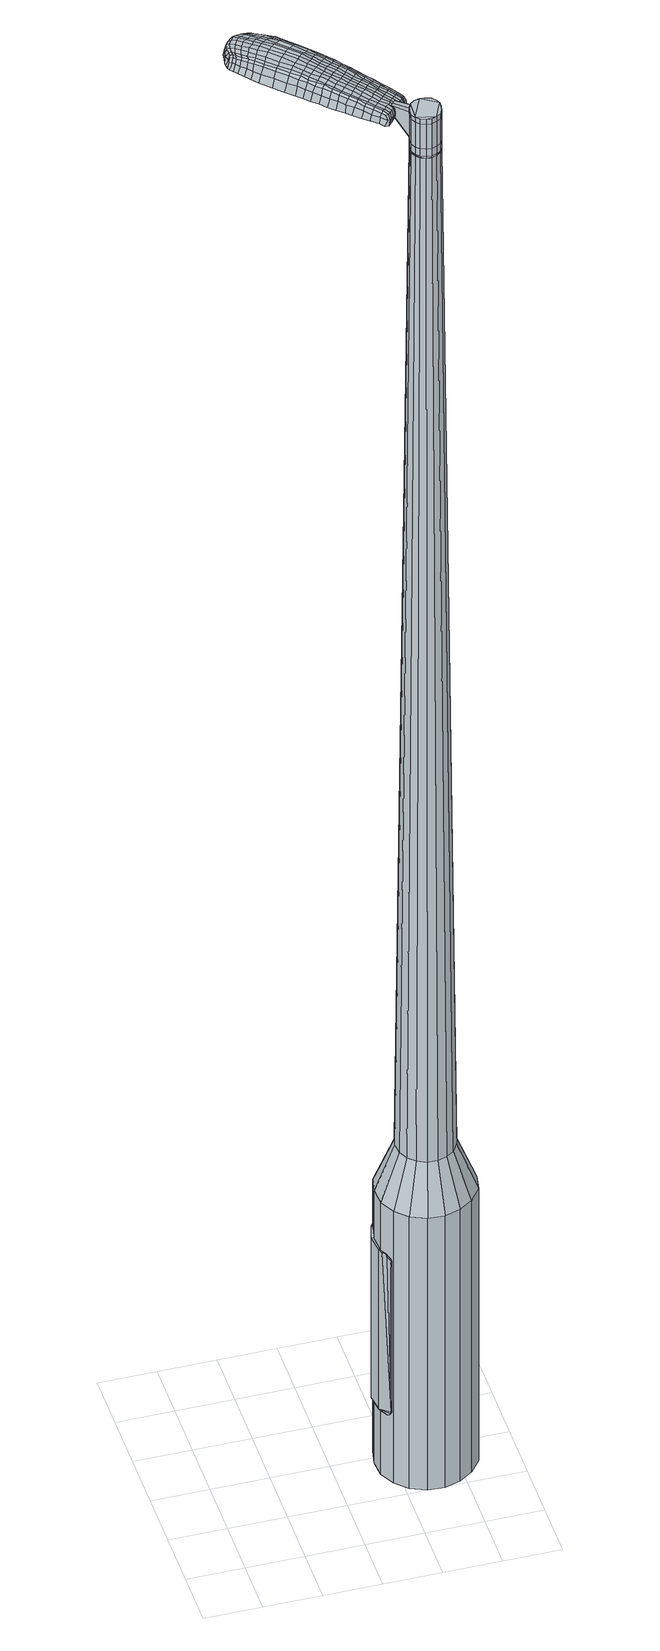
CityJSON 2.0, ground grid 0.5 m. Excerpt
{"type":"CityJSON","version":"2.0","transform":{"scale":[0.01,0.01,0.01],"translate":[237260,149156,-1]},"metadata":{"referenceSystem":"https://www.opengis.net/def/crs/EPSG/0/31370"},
"CityObjects":{
"object1":{"type":"GenericCityObject","attributes":{"cluster":1003,"mean_distance_to_centroid":0.144,"new_centroid_x":237261.79,"new_centroid_y":149156.91,"mean_distance_to_camera":6.18,"H1":24.82,"H2":17.06,"Z_final":111.97,"cluster2":-1,"proj_x":237265.51,"proj_y":149153.1,"id_line":66867,"bearing_l":225.71,"distance":5.32,"orientation":"right","G_obj":135.71},"geometry":[{"type":"MultiSurface","lod":"2","boundaries":[[[0,1,2,3]],[[1,4,5,2]],[[4,6,7,5]],[[6,8,9,7]],[[8,10,11,9]],[[10,12,13,11]],[[12,14,15,13]],[[14,16,17,15]],[[16,18,19,17]],[[18,20,21,19]],[[20,22,23,21]],[[22,24,25,23]],[[24,26,27,25]],[[26,28,29,27]],[[28,30,31,29]],[[30,32,33,31]],[[32,34,35,33]],[[34,0,3,35]],[[36,37,38,39]],[[38,40,41,42]],[[41,43,42]],[[42,44,45,46]],[[45,47,46]],[[46,48,49,50]],[[49,51,50]],[[42,46,50,38]],[[50,52,39,38]],[[53,36,39]],[[2,5,7,35]],[[7,9,11,15]],[[11,13,15]],[[15,17,19,23]],[[19,21,23]],[[23,25,27,31]],[[27,29,31]],[[15,23,31,7]],[[31,33,35,7]],[[3,2,35]],[[1,0,54,55]],[[0,34,56,54]],[[34,32,57,56]],[[32,30,58,57]],[[30,28,59,58]],[[28,26,60,59]],[[26,24,61,60]],[[24,22,62,61]],[[22,20,63,62]],[[20,18,64,63]],[[18,16,65,64]],[[16,14,66,65]],[[14,12,67,66]],[[12,10,68,67]],[[10,8,69,68]],[[8,6,70,69]],[[6,4,71,70]],[[4,1,55,71]],[[55,54,72,73]],[[54,56,74,72]],[[56,57,75,74]],[[57,58,76,75]],[[58,59,77,76]],[[59,60,78,77]],[[60,61,79,78]],[[61,62,80,79]],[[62,63,81,80]],[[63,64,82,81]],[[64,65,83,82]],[[65,66,84,83]],[[66,67,85,84]],[[67,68,86,85]],[[68,69,87,86]],[[69,70,88,87]],[[70,71,89,88]],[[71,55,73,89]],[[90,91,92,93]],[[74,94,91,90]],[[75,95,94,74]],[[96,97,95,75]],[[98,99,97,96]],[[100,101,99,98]],[[79,102,101,100]],[[103,104,102,79]],[[81,105,104,103]],[[106,107,105,81]],[[108,109,107,106]],[[84,110,109,108]],[[111,112,110,84]],[[113,114,112,111]],[[115,116,114,113]],[[117,118,116,115]],[[89,119,118,117]],[[93,92,119,89]],[[120,121,122,123]],[[124,120,123,125]],[[126,124,125,127]],[[128,126,127,129]],[[130,128,129,131]],[[132,130,131,133]],[[134,132,133,135]],[[136,134,135,137]],[[138,136,137,139]],[[140,138,139,141]],[[142,140,141,143]],[[144,142,143,145]],[[146,144,145,147]],[[148,146,147,149]],[[150,148,149,151]],[[152,150,151,153]],[[73,72,90,93]],[[72,74,90]],[[76,96,75]],[[76,77,98,96]],[[77,78,100,98]],[[78,79,100]],[[80,103,79]],[[80,81,103]],[[82,106,81]],[[82,83,108,106]],[[83,84,108]],[[85,111,84]],[[85,86,113,111]],[[86,87,115,113]],[[87,88,117,115]],[[88,89,117]],[[73,93,89]],[[154,155,92,91]],[[155,119,92]],[[156,118,119]],[[156,157,116,118]],[[157,158,114,116]],[[158,159,112,114]],[[159,110,112]],[[160,109,110]],[[160,161,107,109]],[[161,105,107]],[[162,104,105]],[[162,102,104]],[[163,101,102]],[[163,164,99,101]],[[164,165,97,99]],[[165,95,97]],[[154,91,94]],[[39,52,152,166]],[[155,154,167,153]],[[53,39,166,121]],[[154,94,122,167]],[[36,53,121,120]],[[94,95,123,122]],[[37,36,120,124]],[[95,165,125,123]],[[38,37,124,126]],[[165,164,127,125]],[[40,38,126,128]],[[164,163,129,127]],[[41,40,128,130]],[[163,102,131,129]],[[43,41,130,132]],[[102,162,133,131]],[[42,43,132,134]],[[162,105,135,133]],[[44,42,134,136]],[[105,161,137,135]],[[45,44,136,138]],[[161,160,139,137]],[[47,45,138,140]],[[160,110,141,139]],[[46,47,140,142]],[[110,159,143,141]],[[48,46,142,144]],[[159,158,145,143]],[[49,48,144,146]],[[158,157,147,145]],[[51,49,146,148]],[[157,156,149,147]],[[50,51,148,150]],[[156,119,151,149]],[[52,50,150,152]],[[119,155,153,151]],[[152,153,168,169]],[[153,167,170,168]],[[167,122,171,170]],[[122,121,172,171]],[[121,166,173,172]],[[166,152,169,173]],[[174,175,176,177]],[[178,174,177,179]],[[174,178,180,181]],[[175,174,181,182]],[[183,184,185,186]],[[187,183,186,188]],[[183,187,189,190]],[[184,183,190,191]],[[192,193,194,195]],[[196,192,195,197]],[[192,196,198,199]],[[193,192,199,200]],[[201,202,203,204]],[[205,201,204,206]],[[201,205,207,208]],[[202,201,208,209]],[[210,211,212,213]],[[214,210,213,215]],[[210,214,216,217]],[[211,210,217,218]],[[219,220,221,222]],[[223,219,222,224]],[[219,223,225,226]],[[220,219,226,227]],[[228,229,230,231]],[[220,228,231,221]],[[228,220,227,232]],[[229,228,232,233]],[[234,235,236,237]],[[229,234,237,230]],[[234,229,233,238]],[[235,234,238,239]],[[240,178,179,241]],[[235,240,241,236]],[[240,235,239,242]],[[178,240,242,180]],[[243,244,245,246]],[[247,243,246,248]],[[243,247,249,250]],[[244,243,250,251]],[[252,253,254,255]],[[244,252,255,245]],[[252,244,251,256]],[[253,252,256,257]],[[258,259,260,261]],[[253,258,261,254]],[[258,253,257,262]],[[259,258,262,263]],[[264,265,266,267]],[[259,264,267,260]],[[264,259,263,268]],[[265,264,268,269]],[[270,175,182,271]],[[265,270,271,266]],[[270,265,269,272]],[[175,270,272,176]],[[273,274,275,276]],[[277,273,276,278]],[[273,277,279,280]],[[274,273,280,281]],[[282,283,284,285]],[[274,282,285,275]],[[282,274,281,286]],[[283,282,286,287]],[[288,289,290,291]],[[283,288,291,284]],[[288,283,287,292]],[[289,288,292,293]],[[294,187,188,295]],[[289,294,295,290]],[[294,289,293,296]],[[187,294,296,189]],[[297,298,299,300]],[[301,297,300,302]],[[297,301,303,304]],[[298,297,304,305]],[[306,307,308,309]],[[298,306,309,299]],[[306,298,305,310]],[[307,306,310,311]],[[312,313,314,315]],[[307,312,315,308]],[[312,307,311,316]],[[313,312,316,317]],[[318,319,320,321]],[[313,318,321,314]],[[318,313,317,322]],[[319,318,322,323]],[[324,184,191,325]],[[319,324,325,320]],[[324,319,323,326]],[[184,324,326,185]],[[327,213,212,328]],[[329,327,328,330]],[[327,329,331,332]],[[213,327,332,215]],[[333,329,330,334]],[[335,333,334,336]],[[333,335,337,338]],[[329,333,338,331]],[[339,335,336,340]],[[341,339,340,342]],[[339,341,343,344]],[[335,339,344,337]],[[345,341,342,346]],[[347,345,346,348]],[[345,347,349,350]],[[341,345,350,343]],[[351,347,348,352]],[[202,351,352,203]],[[351,202,209,353]],[[347,351,353,349]],[[354,355,200,199]],[[356,354,199,198]],[[354,356,357,358]],[[355,354,358,359]],[[360,361,359,358]],[[362,360,358,357]],[[360,362,363,364]],[[361,360,364,365]],[[366,367,365,364]],[[368,366,364,363]],[[366,368,369,370]],[[367,366,370,371]],[[372,373,371,370]],[[374,372,370,369]],[[372,374,207,205]],[[373,372,205,206]],[[375,376,377,378]],[[277,375,378,279]],[[375,277,278,379]],[[376,375,379,380]],[[381,196,197,382]],[[376,381,382,377]],[[381,376,380,383]],[[196,381,383,198]],[[384,385,386,387]],[[223,384,387,225]],[[384,223,224,388]],[[385,384,388,389]],[[390,391,392,393]],[[385,390,393,386]],[[390,385,389,394]],[[391,390,394,395]],[[396,193,200,397]],[[391,396,397,392]],[[396,391,395,398]],[[193,396,398,194]],[[399,400,401,402]],[[181,399,402,182]],[[399,181,180,403]],[[400,399,403,404]],[[405,406,407,408]],[[400,405,408,401]],[[405,400,404,409]],[[406,405,409,410]],[[411,204,203,412]],[[406,411,412,407]],[[411,406,410,413]],[[204,411,413,206]],[[414,415,416,417]],[[186,414,417,188]],[[414,186,185,418]],[[415,414,418,419]],[[420,208,207,421]],[[415,420,421,416]],[[420,415,419,422]],[[208,420,422,209]],[[423,424,425,426]],[[301,423,426,303]],[[423,301,302,427]],[[424,423,427,428]],[[429,214,215,430]],[[424,429,430,425]],[[429,424,428,431]],[[214,429,431,216]],[[432,433,434,435]],[[247,432,435,249]],[[432,247,248,436]],[[433,432,436,437]],[[438,439,440,441]],[[433,438,441,434]],[[438,433,437,442]],[[439,438,442,443]],[[444,211,218,445]],[[439,444,445,440]],[[444,439,443,446]],[[211,444,446,212]],[[447,448,437,436]],[[246,447,436,248]],[[447,246,245,449]],[[448,447,449,450]],[[451,452,443,442]],[[448,451,442,437]],[[451,448,450,453]],[[452,451,453,454]],[[455,328,212,446]],[[452,455,446,443]],[[455,452,454,456]],[[328,455,456,330]],[[457,458,459,460]],[[304,457,460,305]],[[457,304,303,426]],[[458,457,426,425]],[[461,332,331,462]],[[458,461,462,459]],[[461,458,425,430]],[[332,461,430,215]],[[463,464,450,449]],[[255,463,449,245]],[[463,255,254,465]],[[464,463,465,466]],[[467,468,454,453]],[[464,467,453,450]],[[467,464,466,469]],[[468,467,469,470]],[[471,334,330,456]],[[468,471,456,454]],[[471,468,470,472]],[[334,471,472,336]],[[473,474,475,476]],[[310,473,476,311]],[[473,310,305,460]],[[474,473,460,459]],[[477,338,337,478]],[[474,477,478,475]],[[477,474,459,462]],[[338,477,462,331]],[[479,480,466,465]],[[261,479,465,254]],[[479,261,260,481]],[[480,479,481,482]],[[483,484,470,469]],[[480,483,469,466]],[[483,480,482,485]],[[484,483,485,486]],[[487,340,336,472]],[[484,487,472,470]],[[487,484,486,488]],[[340,487,488,342]],[[489,490,491,492]],[[316,489,492,317]],[[489,316,311,476]],[[490,489,476,475]],[[493,344,343,494]],[[490,493,494,491]],[[493,490,475,478]],[[344,493,478,337]],[[495,496,482,481]],[[267,495,481,260]],[[495,267,266,497]],[[496,495,497,498]],[[499,500,486,485]],[[496,499,485,482]],[[499,496,498,501]],[[500,499,501,502]],[[503,346,342,488]],[[500,503,488,486]],[[503,500,502,504]],[[346,503,504,348]],[[505,506,507,508]],[[322,505,508,323]],[[505,322,317,492]],[[506,505,492,491]],[[509,350,349,510]],[[506,509,510,507]],[[509,506,491,494]],[[350,509,494,343]],[[511,512,498,497]],[[271,511,497,266]],[[511,271,182,402]],[[512,511,402,401]],[[513,514,502,501]],[[512,513,501,498]],[[513,512,401,408]],[[514,513,408,407]],[[515,352,348,504]],[[514,515,504,502]],[[515,514,407,412]],[[352,515,412,203]],[[516,517,419,418]],[[326,516,418,185]],[[516,326,323,508]],[[517,516,508,507]],[[518,353,209,422]],[[517,518,422,419]],[[518,517,507,510]],[[353,518,510,349]],[[519,520,380,379]],[[276,519,379,278]],[[519,276,275,521]],[[520,519,521,522]],[[523,356,198,383]],[[520,523,383,380]],[[523,520,522,524]],[[356,523,524,357]],[[525,526,527,528]],[[226,525,528,227]],[[525,226,225,387]],[[526,525,387,386]],[[529,530,531,532]],[[526,529,532,527]],[[529,526,386,393]],[[530,529,393,392]],[[533,355,359,534]],[[530,533,534,531]],[[533,530,392,397]],[[355,533,397,200]],[[535,536,522,521]],[[285,535,521,275]],[[535,285,284,537]],[[536,535,537,538]],[[539,362,357,524]],[[536,539,524,522]],[[539,536,538,540]],[[362,539,540,363]],[[541,542,543,544]],[[232,541,544,233]],[[541,232,227,528]],[[542,541,528,527]],[[545,546,547,548]],[[542,545,548,543]],[[545,542,527,532]],[[546,545,532,531]],[[549,361,365,550]],[[546,549,550,547]],[[549,546,531,534]],[[361,549,534,359]],[[551,552,538,537]],[[291,551,537,284]],[[551,291,290,553]],[[552,551,553,554]],[[555,368,363,540]],[[552,555,540,538]],[[555,552,554,556]],[[368,555,556,369]],[[557,558,559,560]],[[238,557,560,239]],[[557,238,233,544]],[[558,557,544,543]],[[561,562,563,564]],[[558,561,564,559]],[[561,558,543,548]],[[562,561,548,547]],[[565,367,371,566]],[[562,565,566,563]],[[565,562,547,550]],[[367,565,550,365]],[[567,568,554,553]],[[295,567,553,290]],[[567,295,188,417]],[[568,567,417,416]],[[569,374,369,556]],[[568,569,556,554]],[[569,568,416,421]],[[374,569,421,207]],[[570,571,404,403]],[[242,570,403,180]],[[570,242,239,560]],[[571,570,560,559]],[[572,573,410,409]],[[571,572,409,404]],[[572,571,559,564]],[[573,572,564,563]],[[574,373,206,413]],[[573,574,413,410]],[[574,573,563,566]],[[373,574,566,371]],[[575,576,577,578]],[[578,577,579,580]],[[581,579,577,582]],[[582,577,576,583]],[[584,585,586,587]],[[587,586,588,589]],[[590,588,586,591]],[[591,586,585,592]],[[593,594,595,596]],[[596,595,597,598]],[[599,597,595,600]],[[600,595,594,601]],[[602,603,604,605]],[[605,604,606,607]],[[608,606,604,609]],[[609,604,603,610]],[[611,612,613,614]],[[614,613,615,616]],[[617,615,613,618]],[[618,613,612,619]],[[620,621,622,623]],[[623,622,624,625]],[[626,624,622,627]],[[627,622,621,628]],[[629,630,631,632]],[[632,631,621,620]],[[628,621,631,633]],[[633,631,630,634]],[[635,636,637,638]],[[638,637,630,629]],[[634,630,637,639]],[[639,637,636,640]],[[580,579,641,642]],[[642,641,636,635]],[[640,636,641,643]],[[643,641,579,581]],[[644,645,646,647]],[[647,646,648,649]],[[650,648,646,651]],[[651,646,645,652]],[[653,654,655,656]],[[656,655,645,644]],[[652,645,655,657]],[[657,655,654,658]],[[659,660,661,662]],[[662,661,654,653]],[[658,654,661,663]],[[663,661,660,664]],[[665,666,667,668]],[[668,667,660,659]],[[664,660,667,669]],[[669,667,666,670]],[[583,576,671,672]],[[672,671,666,665]],[[670,666,671,673]],[[673,671,576,575]],[[674,675,676,677]],[[677,676,678,679]],[[680,678,676,681]],[[681,676,675,682]],[[683,684,685,686]],[[686,685,675,674]],[[682,675,685,687]],[[687,685,684,688]],[[689,690,691,692]],[[692,691,684,683]],[[688,684,691,693]],[[693,691,690,694]],[[589,588,695,696]],[[696,695,690,689]],[[694,690,695,697]],[[697,695,588,590]],[[698,699,700,701]],[[701,700,702,703]],[[704,702,700,705]],[[705,700,699,706]],[[707,708,709,710]],[[710,709,699,698]],[[706,699,709,711]],[[711,709,708,712]],[[713,714,715,716]],[[716,715,708,707]],[[712,708,715,717]],[[717,715,714,718]],[[719,720,721,722]],[[722,721,714,713]],[[718,714,721,723]],[[723,721,720,724]],[[592,585,725,726]],[[726,725,720,719]],[[724,720,725,727]],[[727,725,585,584]],[[611,614,728,729]],[[729,728,730,731]],[[732,730,728,733]],[[733,728,614,616]],[[731,730,734,735]],[[735,734,736,737]],[[738,736,734,739]],[[739,734,730,732]],[[737,736,740,741]],[[741,740,742,743]],[[744,742,740,745]],[[745,740,736,738]],[[743,742,746,747]],[[747,746,748,749]],[[750,748,746,751]],[[751,746,742,744]],[[749,748,752,753]],[[753,752,603,602]],[[610,603,752,754]],[[754,752,748,750]],[[601,755,756,600]],[[600,756,757,599]],[[758,757,756,759]],[[759,756,755,760]],[[760,761,762,759]],[[759,762,763,758]],[[764,763,762,765]],[[765,762,761,766]],[[766,767,768,765]],[[765,768,769,764]],[[770,769,768,771]],[[771,768,767,772]],[[772,773,774,771]],[[771,774,775,770]],[[608,775,774,606]],[[606,774,773,607]],[[776,777,778,779]],[[779,778,678,680]],[[679,678,778,780]],[[780,778,777,781]],[[598,597,782,783]],[[783,782,777,776]],[[781,777,782,784]],[[784,782,597,599]],[[785,786,787,788]],[[788,787,624,626]],[[625,624,787,789]],[[789,787,786,790]],[[791,792,793,794]],[[794,793,786,785]],[[790,786,793,795]],[[795,793,792,796]],[[601,594,797,798]],[[798,797,792,791]],[[796,792,797,799]],[[799,797,594,593]],[[800,801,802,803]],[[803,802,582,583]],[[581,582,802,804]],[[804,802,801,805]],[[806,807,808,809]],[[809,808,801,800]],[[805,801,808,810]],[[810,808,807,811]],[[602,605,812,813]],[[813,812,807,806]],[[811,807,812,814]],[[814,812,605,607]],[[815,816,817,818]],[[818,817,587,589]],[[584,587,817,819]],[[819,817,816,820]],[[608,609,821,822]],[[822,821,816,815]],[[820,816,821,823]],[[823,821,609,610]],[[824,825,826,827]],[[827,826,702,704]],[[703,702,826,828]],[[828,826,825,829]],[[616,615,830,831]],[[831,830,825,824]],[[829,825,830,832]],[[832,830,615,617]],[[833,834,835]],[[835,834,648,650]],[[649,648,834,836]],[[834,833,836]],[[837,838,839,840]],[[840,839,833,835]],[[836,833,839,841]],[[841,839,838,842]],[[619,612,843,844]],[[844,843,838,837]],[[842,838,843,845]],[[845,843,612,611]],[[836,846,647,649]],[[644,647,846,847]],[[842,848,849,841]],[[841,849,846,836]],[[847,846,849,850]],[[850,849,848,851]],[[611,729,169,845]],[[845,169,848,842]],[[851,848,169,852]],[[852,169,729,731]],[[853,854,855,856]],[[856,855,705,706]],[[704,705,855,827]],[[827,855,854,824]],[[732,733,857,858]],[[858,857,854,853]],[[824,854,857,831]],[[831,857,733,616]],[[859,860,847]],[[847,860,656,644]],[[653,656,860,861]],[[861,860,859,862]],[[851,863,864,850]],[[850,864,859,847]],[[862,859,864,865]],[[865,864,863,866]],[[731,735,867,852]],[[852,867,863,851]],[[866,863,867,868]],[[868,867,735,737]],[[869,870,871,872]],[[872,871,711,712]],[[706,711,871,856]],[[856,871,870,853]],[[738,739,873,874]],[[874,873,870,869]],[[853,870,873,858]],[[858,873,739,732]],[[862,875,876,861]],[[861,876,662,653]],[[659,662,876,877]],[[877,876,875,878]],[[866,879,880,865]],[[865,880,875,862]],[[878,875,880,881]],[[881,880,879,882]],[[737,741,883,868]],[[868,883,879,866]],[[882,879,883,884]],[[884,883,741,743]],[[885,886,887,888]],[[888,887,717,718]],[[712,717,887,872]],[[872,887,886,869]],[[744,745,889,890]],[[890,889,886,885]],[[869,886,889,874]],[[874,889,745,738]],[[878,891,892,877]],[[877,892,668,659]],[[665,668,892,893]],[[893,892,891,894]],[[882,895,896,881]],[[881,896,891,878]],[[894,891,896,897]],[[897,896,895,898]],[[743,747,899,884]],[[884,899,895,882]],[[898,895,899,900]],[[900,899,747,749]],[[901,902,903,904]],[[904,903,723,724]],[[718,723,903,888]],[[888,903,902,885]],[[750,751,905,906]],[[906,905,902,901]],[[885,902,905,890]],[[890,905,751,744]],[[894,907,908,893]],[[893,908,672,665]],[[583,672,908,803]],[[803,908,907,800]],[[898,909,910,897]],[[897,910,907,894]],[[800,907,910,809]],[[809,910,909,806]],[[749,753,911,900]],[[900,911,909,898]],[[806,909,911,813]],[[813,911,753,602]],[[820,912,913,819]],[[819,913,727,584]],[[724,727,913,904]],[[904,913,912,901]],[[610,754,914,823]],[[823,914,912,820]],[[901,912,914,906]],[[906,914,754,750]],[[781,915,916,780]],[[780,916,677,679]],[[674,677,916,917]],[[917,916,915,918]],[[599,757,919,784]],[[784,919,915,781]],[[918,915,919,920]],[[920,919,757,758]],[[921,922,923,924]],[[924,923,627,628]],[[626,627,923,788]],[[788,923,922,785]],[[925,926,927,928]],[[928,927,922,921]],[[785,922,927,794]],[[794,927,926,791]],[[760,755,929,930]],[[930,929,926,925]],[[791,926,929,798]],[[798,929,755,601]],[[918,931,932,917]],[[917,932,686,674]],[[683,686,932,933]],[[933,932,931,934]],[[758,763,935,920]],[[920,935,931,918]],[[934,931,935,936]],[[936,935,763,764]],[[937,938,939,940]],[[940,939,633,634]],[[628,633,939,924]],[[924,939,938,921]],[[941,942,943,944]],[[944,943,938,937]],[[921,938,943,928]],[[928,943,942,925]],[[766,761,945,946]],[[946,945,942,941]],[[925,942,945,930]],[[930,945,761,760]],[[934,947,948,933]],[[933,948,692,683]],[[689,692,948,949]],[[949,948,947,950]],[[764,769,951,936]],[[936,951,947,934]],[[950,947,951,952]],[[952,951,769,770]],[[953,954,955,956]],[[956,955,639,640]],[[634,639,955,940]],[[940,955,954,937]],[[957,958,959,960]],[[960,959,954,953]],[[937,954,959,944]],[[944,959,958,941]],[[772,767,961,962]],[[962,961,958,957]],[[941,958,961,946]],[[946,961,767,766]],[[950,963,964,949]],[[949,964,696,689]],[[589,696,964,818]],[[818,964,963,815]],[[770,775,965,952]],[[952,965,963,950]],[[815,963,965,822]],[[822,965,775,608]],[[805,966,967,804]],[[804,967,643,581]],[[640,643,967,956]],[[956,967,966,953]],[[811,968,969,810]],[[810,969,966,805]],[[953,966,969,960]],[[960,969,968,957]],[[607,773,970,814]],[[814,970,968,811]],[[957,968,970,962]],[[962,970,773,772]],[[575,578,177,176]],[[578,580,179,177]],[[590,591,190,189]],[[591,592,191,190]],[[593,596,195,194]],[[596,598,197,195]],[[617,618,217,216]],[[618,619,218,217]],[[620,623,222,221]],[[623,625,224,222]],[[629,632,231,230]],[[632,620,221,231]],[[635,638,237,236]],[[638,629,230,237]],[[580,642,241,179]],[[642,635,236,241]],[[650,651,250,249]],[[651,652,251,250]],[[652,657,256,251]],[[657,658,257,256]],[[658,663,262,257]],[[663,664,263,262]],[[664,669,268,263]],[[669,670,269,268]],[[670,673,272,269]],[[673,575,176,272]],[[680,681,280,279]],[[681,682,281,280]],[[682,687,286,281]],[[687,688,287,286]],[[688,693,292,287]],[[693,694,293,292]],[[694,697,296,293]],[[697,590,189,296]],[[698,701,300,299]],[[701,703,302,300]],[[707,710,309,308]],[[710,698,299,309]],[[713,716,315,314]],[[716,707,308,315]],[[719,722,321,320]],[[722,713,314,321]],[[592,726,325,191]],[[726,719,320,325]],[[776,779,378,377]],[[779,680,279,378]],[[598,783,382,197]],[[783,776,377,382]],[[625,789,388,224]],[[789,790,389,388]],[[790,795,394,389]],[[795,796,395,394]],[[796,799,398,395]],[[799,593,194,398]],[[703,828,427,302]],[[828,829,428,427]],[[829,832,431,428]],[[832,617,216,431]],[[835,435,434]],[[835,650,249,435]],[[837,840,441,440]],[[840,835,434,441]],[[619,844,445,218]],[[844,837,440,445]],[[971,972,973,974]],[[975,976,974,973]],[[977,978,979,980]],[[981,982,983,984]],[[972,985,986,973]],[[987,975,973,986]],[[988,977,980,989]],[[990,991,982,981]],[[985,992,993,986]],[[993,994,987,986]],[[995,988,989,996]],[[997,991,990,998]],[[992,999,1000,993]],[[1000,1001,994,993]],[[1002,995,996,1003]],[[1004,997,998,1005]],[[1006,1007,1008,1009]],[[1010,1011,1007,1006]],[[1010,1012,1013,1011]],[[1012,1014,1015,1013]],[[1016,1017,1018,1019]],[[1020,1021,1017,1016]],[[1022,1023,1021,1020]],[[1024,1025,1023,1022]],[[1019,1008,1007,1016]],[[1016,1007,1011,1020]],[[1011,1013,1022,1020]],[[1013,1015,1024,1022]],[[980,979,976,975]],[[989,980,975,987]],[[994,996,989,987]],[[1001,1003,996,994]],[[981,984,978,977]],[[990,981,977,988]],[[998,990,988,995]],[[1005,998,995,1002]],[[982,1006,1009,983]],[[991,1010,1006,982]],[[1012,1010,991,997]],[[1014,1012,997,1004]],[[1026,1027,1028,1029]],[[1028,1030,1031,1032]],[[1028,1032,1033,1034]],[[1028,1034,1029]],[[1035,1026,1029,1036]],[[1037,1036,1029,1038]],[[1039,1038,1029]],[[1040,1028,1027,1041]],[[1042,1040,1041,1043]],[[1044,1042,1043,1045]],[[1046,1044,1045,1047]],[[1048,1046,1047,1049]],[[1049,1050,1051,1052]],[[1049,1052,1053,1054]],[[1049,1054,1055,1056]],[[1055,1057,1058,1059]],[[1055,1059,1060,1061]],[[1055,1061,1056]],[[1049,1056,1048]],[[1062,1063,1027,1026]],[[1064,1065,1030,1028]],[[1066,1067,1039,1029]],[[1063,1068,1041,1027]],[[1069,1064,1028,1040]],[[1068,1070,1043,1041]],[[1071,1069,1040,1042]],[[1070,1072,1045,1043]],[[1073,1071,1042,1044]],[[1072,1074,1047,1045]],[[1075,1073,1044,1046]],[[1074,1076,1049,1047]],[[1077,1075,1046,1048]],[[1076,1078,1050,1049]],[[1079,1080,1057,1055]],[[1081,1077,1048,1056]],[[1051,1050,1078,1082]],[[1052,1051,1082,1083]],[[1053,1052,1083,1084]],[[1054,1053,1084,1085]],[[1055,1054,1085,1079]],[[1086,1062,1026,1035]],[[1087,1086,1035,1036]],[[1088,1087,1036,1037]],[[1089,1088,1037,1038]],[[1067,1089,1038,1039]],[[1031,1030,1065,1090]],[[1058,1057,1080,1091]],[[1032,1031,1090,1092]],[[1033,1032,1092,1093]],[[1034,1033,1093,1094]],[[1029,1034,1094,1066]],[[1059,1058,1091,1095]],[[1060,1059,1095,1096]],[[1061,1060,1096,1097]],[[1056,1061,1097,1081]]]}]}
},
"vertices":[
[147,120,384],[159,129,384],[159,129,96],[147,120,96],[173,133,384],[173,133,96],[187,132,384],[187,132,96],[201,126,384],[201,126,96],[211,116,384],[211,116,96],[218,102,384],[218,102,96],[219,88,384],[219,88,96],[216,73,384],[216,73,96],[207,61,384],[207,61,96],[195,53,384],[195,53,96],[181,49,384],[181,49,96],[167,50,384],[167,50,96],[153,56,384],[153,56,96],[143,66,384],[143,66,96],[136,79,384],[136,79,96],[135,94,384],[135,94,96],[138,108,384],[138,108,96],[164,92,1524],[164,87,1524],[166,83,1524],[167,100,1524],[169,80,1524],[174,78,1524],[183,79,1524],[178,77,1524],[187,81,1524],[189,85,1524],[190,95,1524],[190,90,1524],[188,99,1524],[185,102,1524],[176,104,1524],[180,104,1524],[171,103,1524],[165,96,1524],[159,108,429],[166,114,429],[154,101,429],[152,93,429],[153,84,429],[157,76,429],[163,70,429],[171,66,429],[180,66,429],[188,68,429],[195,73,429],[200,81,429],[202,89,429],[201,98,429],[197,106,429],[191,112,429],[183,115,429],[174,116,429],[167,100,1483],[171,103,1483],[165,96,1483],[164,92,1483],[164,87,1483],[166,83,1483],[169,80,1483],[174,78,1483],[178,77,1483],[183,79,1483],[187,81,1483],[189,85,1483],[190,90,1483],[190,95,1483],[188,99,1483],[185,102,1483],[180,104,1483],[176,104,1483],[168,100,1483],[168,100,1485],[171,102,1485],[171,102,1483],[165,96,1485],[164,92,1485],[165,87,1483],[165,87,1485],[167,83,1483],[167,83,1485],[170,80,1483],[170,80,1485],[174,78,1485],[178,78,1483],[178,78,1485],[183,79,1485],[186,82,1483],[186,82,1485],[189,86,1483],[189,86,1485],[190,90,1485],[189,94,1483],[189,94,1485],[187,98,1483],[187,98,1485],[184,101,1483],[184,101,1485],[180,103,1483],[180,103,1485],[176,104,1485],[164,92,1519],[165,96,1519],[165,96,1493],[164,92,1493],[164,87,1519],[164,87,1493],[166,83,1519],[166,83,1493],[169,80,1519],[169,80,1493],[174,78,1519],[174,78,1493],[178,77,1519],[178,77,1493],[183,79,1519],[183,79,1493],[187,81,1519],[187,81,1493],[189,85,1519],[189,85,1493],[190,90,1519],[190,90,1493],[190,95,1519],[190,95,1493],[188,99,1519],[188,99,1493],[185,102,1519],[185,102,1493],[180,104,1519],[180,104,1493],[176,104,1519],[176,104,1493],[171,103,1519],[171,103,1493],[167,100,1485],[171,103,1485],[180,104,1485],[185,102,1485],[188,99,1485],[190,95,1485],[189,85,1485],[187,81,1485],[178,77,1485],[169,80,1485],[166,83,1485],[164,87,1485],[167,100,1519],[167,100,1493],[156,116,1513],[156,116,1518],[154,113,1513],[152,111,1513],[152,111,1518],[154,113,1518],[115,179,1519],[119,174,1518],[120,176,1509],[115,181,1510],[109,185,1519],[109,187,1510],[108,183,1526],[114,177,1525],[119,172,1525],[88,152,1519],[93,147,1518],[95,147,1525],[89,152,1525],[81,157,1519],[83,158,1526],[79,157,1510],[86,151,1510],[91,147,1509],[47,215,1519],[50,218,1519],[49,219,1513],[47,216,1513],[45,212,1519],[44,212,1513],[46,211,1524],[48,214,1524],[51,217,1524],[100,164,1530],[106,159,1529],[108,161,1529],[103,166,1530],[94,170,1531],[96,173,1531],[91,167,1530],[98,161,1530],[103,156,1529],[158,108,1512],[160,109,1512],[159,110,1517],[157,108,1517],[156,105,1512],[155,106,1517],[155,106,1506],[158,108,1506],[160,110,1506],[71,219,1519],[74,217,1519],[74,219,1512],[72,221,1512],[69,221,1518],[69,222,1512],[69,220,1522],[71,218,1523],[73,216,1524],[78,214,1519],[82,211,1519],[82,213,1512],[78,216,1512],[77,213,1524],[81,209,1525],[87,207,1519],[92,202,1519],[92,203,1511],[87,209,1511],[86,205,1526],[92,200,1526],[100,194,1519],[101,195,1510],[100,192,1526],[164,125,1513],[159,130,1513],[159,129,1518],[164,123,1517],[168,120,1512],[167,120,1516],[168,121,1506],[165,126,1507],[159,132,1507],[154,136,1514],[149,141,1515],[149,140,1520],[154,134,1519],[154,137,1507],[149,143,1507],[144,147,1515],[139,152,1516],[139,151,1522],[144,145,1521],[144,149,1508],[139,154,1508],[134,158,1517],[129,163,1517],[129,161,1524],[134,156,1523],[134,160,1508],[129,165,1509],[124,169,1518],[124,167,1524],[125,171,1509],[46,194,1519],[48,192,1519],[49,192,1524],[47,195,1523],[44,196,1518],[45,197,1522],[43,196,1512],[44,194,1512],[46,191,1512],[51,188,1519],[55,184,1519],[56,184,1525],[52,189,1524],[49,188,1512],[53,183,1512],[59,179,1519],[64,174,1519],[66,174,1526],[60,180,1526],[57,179,1511],[62,173,1511],[73,166,1519],[74,166,1526],[71,165,1510],[143,103,1513],[137,108,1513],[136,108,1507],[142,103,1507],[148,99,1512],[146,99,1506],[147,101,1516],[144,103,1517],[139,108,1518],[132,113,1514],[126,118,1515],[124,118,1507],[130,113,1507],[133,113,1519],[128,118,1520],[120,123,1515],[115,128,1516],[113,127,1508],[119,122,1508],[122,123,1521],[116,128,1522],[109,132,1517],[104,137,1517],[102,137,1509],[107,132,1508],[111,133,1523],[105,138,1524],[98,142,1518],[96,142,1509],[100,142,1524],[154,112,1519],[155,114,1519],[148,117,1520],[150,119,1520],[146,115,1520],[152,110,1519],[143,123,1522],[145,124,1522],[138,128,1523],[139,130,1523],[135,126,1523],[141,120,1521],[132,133,1524],[134,135,1524],[127,138,1525],[129,140,1525],[125,136,1525],[130,131,1524],[122,143,1526],[124,145,1526],[116,148,1527],[118,151,1527],[114,146,1527],[119,141,1526],[111,153,1528],[113,156,1528],[108,151,1528],[51,212,1527],[53,215,1527],[48,209,1526],[52,206,1527],[54,209,1528],[56,212,1528],[58,205,1529],[61,207,1529],[56,201,1528],[61,196,1530],[64,199,1530],[66,202,1530],[69,194,1531],[71,197,1531],[66,191,1530],[73,185,1531],[75,188,1531],[78,191,1531],[85,179,1531],[87,182,1531],[82,176,1531],[44,199,1518],[43,202,1519],[42,202,1513],[42,199,1513],[45,198,1523],[45,201,1523],[44,207,1519],[43,207,1513],[45,206,1524],[67,221,1518],[64,222,1518],[65,220,1523],[67,220,1523],[67,223,1513],[64,223,1513],[61,222,1519],[57,221,1519],[58,220,1524],[61,221,1523],[60,223,1513],[56,222,1513],[53,220,1519],[54,219,1524],[52,221,1513],[113,176,1528],[112,175,1528],[117,169,1528],[118,171,1527],[107,182,1528],[106,181,1529],[110,173,1529],[107,171,1530],[112,165,1529],[115,168,1528],[104,179,1529],[101,177,1530],[105,168,1530],[110,163,1529],[99,175,1531],[91,153,1528],[92,155,1529],[86,161,1529],[84,159,1528],[96,148,1527],[97,150,1528],[95,158,1529],[88,164,1530],[100,153,1528],[150,99,1512],[151,100,1512],[151,102,1517],[149,100,1517],[149,99,1506],[150,100,1506],[154,103,1512],[153,104,1517],[153,103,1506],[169,118,1512],[167,117,1512],[167,118,1506],[169,119,1506],[167,118,1517],[166,117,1517],[166,115,1512],[164,113,1512],[164,114,1506],[166,116,1506],[165,116,1517],[163,114,1517],[162,111,1512],[162,112,1506],[161,112,1517],[163,122,1519],[162,121,1519],[158,128,1520],[157,127,1520],[161,119,1519],[159,118,1519],[156,125,1520],[154,123,1520],[157,116,1519],[152,121,1520],[145,104,1519],[147,105,1519],[141,110,1520],[140,109,1520],[149,108,1519],[144,113,1520],[153,133,1521],[152,132,1521],[148,139,1522],[147,137,1522],[150,130,1521],[149,128,1521],[145,136,1522],[143,134,1523],[147,126,1522],[141,132,1523],[134,114,1521],[136,115,1521],[130,120,1522],[129,119,1522],[138,118,1521],[133,123,1522],[143,144,1523],[142,143,1523],[138,149,1524],[137,148,1524],[140,141,1523],[138,139,1524],[135,146,1525],[133,144,1525],[136,137,1524],[131,142,1525],[123,124,1523],[125,125,1523],[119,130,1524],[118,129,1524],[127,128,1524],[122,133,1525],[133,155,1525],[132,154,1525],[128,160,1526],[127,159,1526],[130,152,1526],[128,150,1526],[125,157,1527],[123,155,1527],[126,147,1526],[121,153,1527],[112,134,1525],[114,135,1525],[108,140,1526],[107,139,1526],[116,138,1526],[111,143,1527],[123,166,1527],[122,164,1527],[120,162,1527],[118,160,1528],[115,158,1528],[101,143,1527],[103,145,1527],[106,148,1528],[47,197,1525],[47,200,1525],[49,194,1526],[49,197,1526],[47,204,1526],[50,201,1527],[69,218,1525],[66,219,1525],[69,216,1526],[72,216,1525],[63,219,1525],[60,218,1526],[63,215,1527],[66,216,1526],[56,217,1526],[59,214,1527],[53,190,1526],[53,193,1527],[57,186,1527],[57,188,1528],[54,197,1528],[59,192,1529],[76,213,1526],[73,213,1527],[78,209,1528],[80,209,1527],[70,212,1527],[67,211,1528],[72,206,1529],[75,208,1528],[64,209,1528],[69,204,1530],[61,181,1528],[62,183,1529],[67,175,1528],[68,177,1529],[64,187,1529],[70,181,1530],[85,205,1528],[83,204,1528],[89,198,1529],[91,199,1528],[80,203,1529],[77,201,1530],[83,195,1530],[86,197,1530],[74,199,1530],[81,193,1531],[75,167,1529],[77,169,1529],[79,172,1530],[99,191,1528],[97,190,1529],[95,188,1530],[92,186,1530],[90,184,1531],[118,175,1509],[118,173,1518],[113,178,1518],[113,180,1509],[107,184,1519],[107,186,1510],[107,182,1525],[113,176,1525],[118,171,1525],[96,149,1525],[94,148,1518],[89,153,1518],[91,154,1525],[83,159,1519],[84,159,1525],[81,159,1510],[87,153,1509],[92,148,1509],[51,217,1513],[51,216,1519],[49,214,1519],[48,215,1513],[47,211,1519],[46,211,1513],[48,210,1524],[50,213,1524],[52,215,1524],[108,161,1528],[105,159,1528],[100,164,1529],[102,166,1529],[94,170,1529],[96,173,1529],[91,168,1529],[98,161,1529],[103,156,1528],[158,112,1516],[159,111,1512],[157,109,1512],[156,110,1516],[155,107,1512],[154,108,1516],[154,107,1506],[156,110,1506],[158,112,1506],[73,217,1512],[73,216,1519],[70,218,1518],[71,219,1512],[68,219,1518],[69,220,1512],[68,218,1522],[70,217,1523],[72,215,1523],[81,211,1512],[81,209,1519],[77,213,1519],[77,215,1512],[76,212,1524],[80,208,1525],[91,202,1511],[91,200,1519],[85,205,1519],[85,207,1511],[85,204,1525],[90,199,1526],[99,192,1519],[99,194,1510],[99,190,1526],[158,128,1518],[158,129,1513],[163,123,1513],[163,122,1517],[166,119,1512],[165,119,1515],[166,121,1506],[163,125,1506],[158,130,1507],[147,139,1520],[148,140,1514],[153,134,1514],[152,133,1519],[153,136,1507],[148,142,1507],[137,149,1522],[138,151,1516],[143,146,1515],[142,144,1521],[143,147,1508],[138,153,1508],[127,160,1523],[128,162,1517],[133,157,1516],[132,155,1522],[133,158,1508],[128,164,1508],[123,167,1517],[122,166,1524],[123,169,1509],[51,194,1523],[49,193,1519],[47,195,1518],[49,196,1523],[46,197,1518],[47,197,1522],[45,197,1512],[46,195,1512],[48,193,1512],[58,185,1525],[56,185,1519],[52,189,1519],[54,190,1524],[51,189,1512],[54,185,1512],[67,175,1526],[66,175,1519],[60,181,1519],[62,181,1525],[58,180,1511],[64,175,1511],[74,167,1519],[76,167,1526],[72,167,1510],[137,109,1507],[139,109,1513],[144,105,1513],[143,104,1506],[148,101,1512],[147,101,1506],[148,102,1515],[145,105,1517],[140,110,1518],[126,119,1507],[127,119,1514],[133,114,1514],[131,114,1507],[134,115,1519],[129,120,1520],[114,129,1508],[116,129,1516],[122,124,1515],[120,124,1508],[123,125,1521],[118,129,1522],[103,139,1508],[105,139,1517],[110,134,1516],[109,134,1508],[112,134,1522],[107,139,1523],[100,144,1517],[98,143,1509],[101,144,1524],[153,113,1518],[155,115,1518],[148,118,1519],[150,120,1519],[146,116,1519],[151,111,1518],[142,123,1520],[144,125,1520],[137,128,1521],[139,130,1521],[135,126,1521],[140,121,1520],[132,133,1523],[134,135,1523],[126,139,1524],[128,140,1524],[124,136,1524],[130,131,1523],[121,144,1525],[123,146,1525],[116,149,1526],[118,151,1526],[114,146,1526],[119,141,1525],[111,154,1527],[113,156,1527],[108,151,1527],[54,214,1526],[52,211,1526],[50,208,1525],[52,205,1526],[54,209,1526],[57,211,1526],[61,207,1528],[59,204,1528],[57,201,1527],[62,196,1528],[64,199,1529],[66,202,1529],[72,197,1530],[69,194,1530],[67,191,1529],[73,185,1530],[75,188,1530],[78,190,1530],[87,182,1530],[85,179,1530],[82,176,1530],[44,201,1513],[46,202,1518],[46,199,1518],[44,199,1512],[47,199,1523],[47,201,1523],[46,206,1519],[45,206,1513],[47,205,1523],[65,218,1523],[64,220,1518],[67,219,1518],[67,218,1523],[67,221,1512],[64,221,1512],[58,218,1523],[57,219,1519],[61,220,1519],[62,219,1523],[61,221,1513],[57,220,1513],[54,218,1519],[55,217,1524],[54,219,1513],[116,169,1527],[111,174,1527],[112,175,1527],[117,170,1526],[106,181,1527],[105,181,1528],[112,165,1528],[107,171,1528],[109,173,1528],[114,168,1527],[103,179,1528],[101,177,1529],[105,168,1529],[110,163,1528],[98,175,1529],[86,161,1528],[92,155,1527],[91,154,1527],[85,160,1527],[97,149,1526],[98,151,1527],[95,158,1528],[88,164,1528],[100,153,1527],[149,103,1516],[150,102,1512],[149,101,1512],[149,102,1516],[148,101,1506],[148,102,1506],[152,104,1512],[152,105,1516],[151,105,1506],[166,118,1512],[167,119,1512],[166,120,1506],[165,119,1516],[162,116,1506],[162,115,1512],[164,117,1512],[164,118,1506],[163,117,1516],[161,115,1516],[160,113,1512],[160,114,1506],[160,113,1516],[162,122,1518],[157,127,1519],[158,118,1518],[160,120,1518],[155,125,1519],[153,123,1519],[151,121,1519],[141,111,1519],[146,106,1518],[146,105,1518],[140,110,1519],[148,108,1518],[143,113,1519],[152,132,1520],[152,133,1520],[147,138,1521],[146,138,1521],[148,129,1520],[150,130,1520],[145,136,1521],[143,134,1521],[146,127,1520],[141,132,1521],[130,121,1521],[135,116,1520],[135,115,1520],[129,120,1521],[138,118,1520],[132,123,1521],[141,143,1522],[142,144,1522],[137,149,1523],[136,148,1523],[138,139,1522],[140,141,1522],[134,147,1523],[132,145,1524],[136,137,1523],[130,143,1524],[119,131,1523],[125,126,1522],[124,125,1522],[118,130,1523],[127,128,1522],[122,133,1523],[131,154,1524],[132,154,1524],[127,160,1525],[126,159,1525],[127,150,1525],[129,152,1524],[124,157,1525],[122,155,1526],[125,148,1525],[120,153,1526],[108,141,1525],[114,136,1524],[113,135,1524],[107,140,1525],[116,138,1524],[111,143,1525],[121,164,1526],[122,165,1526],[117,160,1527],[119,162,1526],[115,158,1527],[103,146,1526],[102,145,1526],[105,148,1526],[48,200,1524],[48,197,1524],[51,195,1525],[50,197,1525],[49,204,1525],[51,201,1525],[69,215,1525],[66,217,1524],[68,217,1524],[71,215,1525],[63,214,1526],[60,217,1525],[63,217,1524],[66,215,1525],[57,216,1525],[60,213,1526],[54,193,1526],[54,191,1526],[58,186,1526],[58,188,1527],[55,197,1526],[60,192,1527],[78,207,1527],[73,212,1526],[75,211,1526],[79,208,1526],[72,205,1528],[67,210,1527],[70,211,1526],[75,207,1527],[64,209,1527],[69,204,1528],[63,184,1527],[62,182,1527],[68,176,1527],[68,178,1528],[64,187,1528],[71,181,1529],[88,198,1528],[82,203,1527],[84,203,1527],[90,198,1527],[83,195,1529],[77,201,1529],[80,202,1528],[86,196,1528],[74,199,1529],[80,193,1530],[77,170,1528],[76,168,1528],[79,173,1529],[97,189,1528],[98,190,1528],[92,186,1529],[94,188,1529],[89,184,1530],[167,120,1508],[162,116,1508],[139,139,1509],[145,145,1509],[124,155,1510],[130,161,1510],[97,183,1512],[103,189,1512],[116,177,1511],[109,170,1511],[84,195,1513],[74,204,1514],[80,211,1514],[90,202,1513],[157,111,1508],[134,133,1509],[118,148,1510],[90,176,1512],[103,164,1511],[77,189,1513],[68,198,1514],[152,106,1508],[128,128,1509],[112,142,1510],[84,169,1512],[96,157,1511],[61,192,1514],[71,182,1513],[148,101,1508],[123,122,1509],[106,136,1510],[77,163,1512],[90,150,1511],[55,185,1514],[64,175,1513],[64,213,1514],[59,216,1514],[64,221,1514],[70,219,1514],[58,207,1514],[55,211,1514],[52,201,1514],[50,206,1514],[46,195,1514],[45,201,1514],[54,217,1515],[50,217,1515],[50,218,1515],[57,220,1515],[51,214,1515],[49,216,1515],[48,211,1515],[48,215,1515],[45,208,1515],[47,215,1515],[136,76,334],[135,80,334],[135,80,165],[141,67,171],[136,76,165],[138,73,165],[139,70,166],[140,68,167],[141,67,169],[138,73,334],[139,70,333],[140,68,332],[141,67,331],[141,67,328],[133,95,165],[133,95,334],[137,109,165],[137,109,334],[146,121,165],[146,121,334],[158,130,165],[158,130,334],[172,135,165],[172,135,334],[177,134,334],[180,134,334],[183,134,333],[185,134,332],[186,134,331],[187,134,328],[177,134,165],[187,134,171],[186,134,169],[185,134,167],[183,134,166],[180,134,165],[139,77,334],[137,81,334],[137,81,165],[139,77,165],[143,68,171],[143,68,328],[136,95,334],[136,95,165],[140,108,334],[140,108,165],[148,119,334],[148,119,165],[159,128,334],[159,128,165],[172,132,334],[172,132,165],[176,131,334],[187,131,328],[187,131,171],[176,131,165],[180,131,334],[183,131,333],[185,131,332],[186,131,331],[141,74,334],[142,72,333],[143,70,332],[143,69,331],[141,74,165],[186,131,169],[142,72,166],[143,70,167],[143,69,169],[185,131,167],[183,131,166],[180,131,165]
]}
